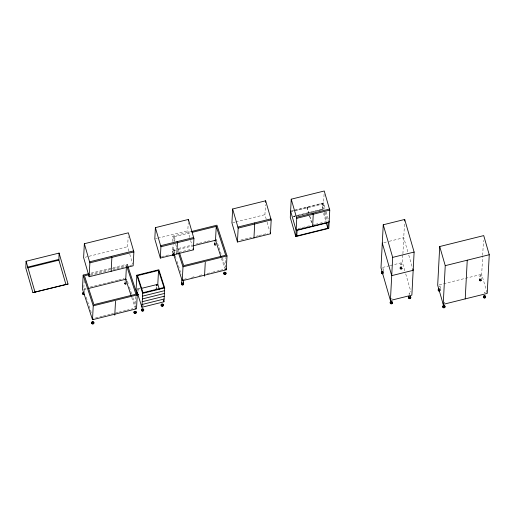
<?xml version="1.0" encoding="UTF-8"?>
<svg xmlns="http://www.w3.org/2000/svg" width="515" height="515" viewBox="0 0 515 515"><rect width="100%" height="100%" fill="white"/><g stroke="black" fill="none" stroke-linecap="round" stroke-linejoin="round"><path stroke-width="0.39" stroke-dasharray="2.58 1.93" d="M84.235 280.411L83.752 289.668L86.082 289.089M84.37 292.649L84.524 289.333L83.7 288.979M125.164 279.845L124.984 283.218L125.589 282.51M126.4 266.899L126.484 265.354L89.925 274.424M128.937 251.223L127.63 246.698L128.158 236.668M126.124 282.928L126.124 283.263L125.872 282.593M127.102 265.714L127.179 264.176L90.119 273.368M135.207 308.112L135.851 295.764M138.02 291.451L138.091 289.726L137.705 289.333M156.154 288.239L156.238 286.655M173.433 253.747L172.203 250L172.448 245.372M172.647 241.509L172.931 236.108L190.692 231.705M172.995 253.618C171.643 248.739 175.969 248.893 174.134 253.663M176.001 258.279L173.51 250.683L173.838 244.509M173.999 241.426L174.237 236.791L191.355 232.548M189.765 237.544L187.808 230.759L188.245 222.467M214.884 241.657L214.749 244.232L214.781 243.898M225.049 267.581L225.576 257.552M266.236 219.21L264.929 214.684L265.457 204.655M319.371 210.435L322.474 209.663L322.622 203.502L291.567 211.208L291.715 211.723L294.825 210.95M322.474 209.663L322.77 204.017L295.597 210.757M324.077 194.174L323.285 209.257L295.649 216.113M383.263 271.785C383.244 271.135 384.222 267.221 382.375 268.302M401.661 268.135C399.614 269.751 400.863 264.472 400.779 263.841C402.872 262.277 401.61 267.568 401.681 268.193L401.288 267.459L400.561 268.012M404.854 270.858L402.447 262.521L402.865 254.519M402.91 253.715L404.494 223.426M409.187 295.018C408.363 290.454 412.257 295.076 409.271 293.434M439.958 289.127C440.235 288.522 440.711 284.28 439.012 285.774M480.971 279.703L480.971 280.044C483.031 273.941 478.409 273.787 479.832 279.993L480.431 279.284L480.946 280.179M487.003 292.668L481.692 274.302L482.645 256.142M482.69 255.35L483.476 240.344M84.537 289.475L84.357 289.842M126.136 283.07L125.538 283.778L124.997 283.018M138.104 289.861L137.801 290.312M174.295 250.49L173.709 250.998L173.156 250.445M383.424 268.611L382.986 269.107L382.355 268.836M400.541 268.148L400.573 267.813M401.9 264.028L401.307 264.536L400.76 263.983M401.687 267.993L401.088 268.701L400.548 267.948M440.125 285.954L439.681 286.456L439.05 286.179M481.19 275.873L480.604 276.388L480.051 275.828M485.272 292.964L484.744 292.269L484.171 292.919M125.01 283.083L125.428 282.722L126.059 282.993M126.111 283.205L125.544 283.578L125.01 283.16M479.858 279.857L480.276 279.497L480.907 279.774M480.959 279.98L480.386 280.553L479.845 279.8M214.832 243.968L215.618 243.807M400.625 267.884L401.275 267.658L401.661 268.051M480.894 280.109L480.392 280.353L479.858 279.935M215.714 244.451L214.774 244.174M215.708 244.651C214.588 245.43 214.44 243.029 215.631 243.608M444.213 303.142L444.651 302.646L444.252 302.112M155.569 238.76L157.107 238.381M157.873 238.188L187.808 230.759M85.168 257.236L88.258 256.47M89.024 256.283L127.63 246.698M232.69 222.686L234.995 222.113M235.761 221.926L264.929 214.684M291.361 210.912L294.361 210.165M295.108 209.978L323.613 202.904L325.358 208.936M293.601 216.274L296.704 215.508M297.483 215.315L322.326 209.148M293.35 216.686L294.883 216.306M293.75 216.796L295.301 216.409M298.41 215.637L318.592 210.629M172.203 250L177.611 248.661M178.383 248.468L192.282 245.018M196.138 244.059L198.455 243.486M199.228 243.292L206.174 241.567M206.946 241.381L210.809 240.421M173.51 250.683L177.398 249.717M178.177 249.524L192.179 246.048M161.53 256.663L169.029 254.803M178.782 252.382L190.782 249.402M90.37 275.332L108.575 270.813M113.133 269.68L116.165 268.927M116.924 268.74L129.065 265.727M129.825 265.54L132.097 264.974M240.898 240.029L251.404 237.428M255.904 236.308L258.15 235.748M258.903 235.561L267.903 233.327M298.088 228.621L309.341 225.834M312.341 225.087L314.588 224.527M315.341 224.34L325.841 221.733M83.99 288.606L86.308 288.027M90.164 287.067L102.517 284.003M103.29 283.81L110.236 282.091M111.008 281.898L117.961 280.173M118.733 279.98L124.134 278.641M136.881 288.921L139.913 288.168M137.576 289.34L140.685 288.567M183.739 279.355L187.627 278.39M191.516 277.424L195.41 276.458M199.299 275.499L202.408 274.727M207.075 273.568L211.742 272.409M212.521 272.216L219.519 270.478M220.298 270.285L223.413 269.512M383.823 242.655L388.419 241.516M389.185 241.323L403.747 237.711L407.912 252.118M95.533 317.955L102.537 316.216M103.315 316.023L110.313 314.292M111.092 314.099L118.09 312.36M118.868 312.167L125.872 310.429M126.651 310.236L132.87 308.691M382.523 267.465L389.417 265.753M390.19 265.56L402.447 262.521M439.231 284.84L481.692 274.302M391.413 298.108L392.108 298.655M142.964 305.395L143.357 305.788M216.216 239.076L221.122 254.069M222.345 257.815L225.293 266.809M221.482 258.491L224.72 268.367M174.237 236.791L175.486 240.589M178.216 248.945L179.214 251.983M172.931 236.108L174.649 241.355M175.634 244.355L176.368 246.601M177.842 251.101L178.332 252.601M176.993 261.317L181.222 274.231M127.179 264.176L127.669 265.669M127.437 281.061L128.415 284.061M129.394 287.061L131.602 293.808M132.831 297.554L135.773 306.547M131.724 297.477L134.956 307.352M86.237 297.264L91.709 313.976M408.788 255.15L412.29 267.285M405.736 273.89L410.996 292.089M326.227 211.948L328.409 219.487M322.622 203.502L324.276 209.225M325.139 212.199L327.72 221.128M324.167 212.315L326.819 221.495M323.549 213.384L325.918 221.566M307.114 207.004L308.884 213.12M309.766 216.178L311.536 222.3M307.095 207.352L308.749 213.081M309.612 216.055L311.543 222.75M267.105 222.222L269.718 231.267M190.64 240.557L192.378 246.588M129.806 254.236L132.638 264.034M440.331 289.372A1.139 1.069 3 0 1 440.338 290.441M439.636 288.87A1.139 1.069 3 0 1 439.913 288.979M440.325 289.565A1.139 1.069 3 0 1 440.325 290.634M383.636 272.023A1.139 1.069 3 0 1 383.636 273.092M382.941 271.521A1.139 1.069 3 0 1 383.218 271.63M383.623 272.223A1.139 1.069 3 0 1 383.63 273.291M156.096 288.329A1.139 1.069 3 0 1 156.966 288.226M155.871 288.297A1.139 1.069 3 0 1 156.972 288.027M126.13 284.171A1.139 1.069 3 0 1 124.456 283.514A1.139 1.069 3 0 1 125.551 282.175M126.143 283.971A1.139 1.069 3 0 1 124.469 283.314A1.139 1.069 3 0 1 125.563 281.975M215.618 245.288A1.139 1.069 3 0 1 214.221 244.528A1.139 1.069 3 0 1 215.019 243.222M215.624 245.095A1.139 1.069 3 0 1 214.227 244.329A1.139 1.069 3 0 1 215.032 243.022M173.214 253.599A1.139 1.069 3 0 1 173.8 253.599M172.712 253.676A1.139 1.069 3 0 1 174.321 253.683M479.613 280.572A1.139 1.069 3 0 0 481.519 280.102A1.139 1.069 3 0 0 480.115 278.789A1.139 1.069 3 0 0 479.613 280.572M479.6 280.772A1.139 1.069 3 0 0 481.506 280.302A1.139 1.069 3 0 0 480.102 278.982A1.139 1.069 3 0 0 479.6 280.772M400.316 268.727A1.139 1.069 3 0 0 402.221 268.251A1.139 1.069 3 0 0 400.818 266.937A1.139 1.069 3 0 0 400.316 268.727M400.303 268.92A1.139 1.069 3 0 0 402.209 268.45A1.139 1.069 3 0 0 400.812 267.137A1.139 1.069 3 0 0 400.303 268.92"/><path stroke-width="0.77" d="M26.085 261.266L25.814 268.045L32.909 292.617L68.051 284.08L59.09 253.077L26.085 261.266L35.046 292.269M68.051 284.08L65.914 284.428L58.897 260.139L59.09 253.077M84.351 243.73L83.623 257.622L89.147 276.742L133.153 265.817L133.881 251.925L128.357 232.812L84.351 243.73L89.874 262.85L89.147 276.742M88.574 273.755L83.172 275.094L82.445 288.986L92.507 319.718L136.514 308.794L137.241 294.902L127.913 266.422M92.507 319.718L93.234 305.826L83.172 275.094M111.15 271.283L111.877 257.391L111.581 256.354M114.781 315.193L115.508 301.307M131.228 295.958L125.757 279.246L126.4 266.899M136.848 275.216L136.121 289.108L141.953 307.262L163.957 301.803L164.691 287.911L158.852 269.757L136.848 275.216L142.681 293.37L141.953 307.262M137.441 277.186L137.524 275.641L158.53 270.433L164.008 287.486L143.009 292.694L137.524 275.641M155.395 227.643L154.803 238.954L160.326 258.073L193.331 249.878L193.923 238.567L188.4 219.448L155.395 227.643L160.918 246.756L160.326 258.073M159.47 289.514L157.796 284.325L158.53 270.433M176.832 253.972L177.424 242.662L177.121 241.632M183.301 279.8C184.718 285.748 180.141 285.593 182.162 279.754M191.464 231.512L216.944 225.19L226.999 255.916L226.272 269.809L182.265 280.733L182.992 266.841L178.576 253.348M188.323 220.954L188.4 219.448M204.539 276.207L205.266 262.322M220.987 256.972L215.515 240.26L216.242 226.368L192.134 232.355M232.651 208.987L231.924 222.879L237.447 241.999L270.452 233.804L271.18 219.911L265.656 200.792L232.651 208.987L238.175 228.106L237.447 241.999M253.953 237.898L254.68 224.006L254.378 222.976M265.579 202.337L265.656 200.792M291.233 199.189L290.28 217.446L295.803 236.565L328.808 228.377L329.767 210.12L324.238 191.001L291.233 199.189L296.762 218.309L295.803 236.565M296.795 235.973L297.091 230.327L328.152 222.615L327.855 228.267L296.795 235.973L296.363 234.486M312.637 226.124L313.262 214.214L312.966 213.178M383.25 224.778L380.991 267.845L390.415 300.451L411.871 295.127L414.124 252.06L404.7 219.454L383.25 224.778L392.675 257.384L390.415 300.451M404.623 221.044L404.7 219.454M439.713 246.531L437.686 285.226L443.215 304.352L487.222 293.428L489.25 254.732L483.72 235.606L439.713 246.531L445.243 265.656L443.215 304.352M465.219 298.893L467.247 260.191M92.423 318.605L92.668 319.216L93.453 319.049M125.229 278.918L125.473 279.529L126.259 279.362M136.758 293.788L137.202 293.286M137.898 293.833L137.595 294.284L136.913 294.168M410.165 297.786L410.204 297.445M134.634 311.936C134.08 313.056 136.301 312.863 135.535 311.858M409.148 297.136L409.328 297.876L410.114 297.709M410.101 297.908L410.178 297.586M174.006 254.719L173.014 254.68M216.017 240.376L215.515 240.621L214.98 240.209M225.57 269.551L224.785 269.718M84.151 293.814L83.256 293.666L83.63 292.9M92.494 322.261C91.245 323.581 94.419 323.298 92.925 322.223M161.98 304.539C160.744 305.672 163.699 305.788 162.547 304.558M382.381 272.081L382.143 272.802L382.915 273.027M439.083 289.424L438.844 290.145L439.617 290.376M443.608 306.116C442.372 307.255 445.327 307.371 444.175 306.142M224.752 272.712C223.246 273.497 226.066 274.353 225.3 272.873M135.593 308.723L135.162 308.762M142.462 309.354C140.891 310.307 144.039 310.835 142.893 309.425M391.207 302.08C389.636 303.032 392.778 303.56 391.632 302.151M484.39 296.247C482.819 297.2 485.96 297.734 484.821 296.318M27.282 267.234L58.755 259.425M27.424 267.948L58.897 260.139M89.578 261.813L133.585 250.895M89.874 262.85L133.881 251.925M160.622 245.726L193.627 237.537M237.879 227.07L270.884 218.881M160.918 246.756L193.923 238.567M238.175 228.106L271.18 219.911M296.46 217.279L329.465 209.084M296.762 218.309L329.767 210.12M193.737 245.668L215.515 240.26M89.147 274.617L84.479 275.776L93.93 304.642L135.934 294.22L126.98 266.873M32.909 292.617L65.914 284.428M88.419 288.509L125.757 279.246M182.992 266.841L226.999 255.916M141.464 288.374L157.796 284.325M142.681 293.37L164.691 287.911M93.234 305.826L137.241 294.902M142.539 296.151L164.543 290.692M142.391 298.925L164.394 293.466M142.249 301.706L164.253 296.247M142.101 304.487L164.105 299.022M392.675 257.384L414.124 252.06M445.243 265.656L489.25 254.732M182.561 280.289L182.175 279.896M410.133 297.174L410.191 297.644M183.025 283.501L183.083 283.971M216.242 226.368L225.692 255.234L183.688 265.656L179.465 252.743M225.782 268.309L226.272 269.809M173.677 254.5L182.265 280.733M163.474 300.29L163.957 301.803M412.734 268.804L413.172 270.317L391.715 275.641L382.291 243.035M328.84 220.993L329.143 222.023L296.138 230.218L290.608 211.099M326.349 223.059L327.855 228.267M270.156 232.774L270.452 233.804M193.035 248.848L193.331 249.878M484.808 295.739A1.139 1.069 3 0 1 485.452 297.387A1.139 1.069 3 0 1 483.585 297.38A1.139 1.069 3 0 1 484.216 295.739M484.795 295.938A1.139 1.069 3 0 1 485.381 297.657A1.139 1.069 3 0 1 483.476 297.419A1.139 1.069 3 0 1 484.499 295.9M444.168 305.562A1.139 1.069 3 0 1 444.812 307.21A1.139 1.069 3 0 1 442.945 307.204A1.139 1.069 3 0 1 443.576 305.556M444.155 305.755A1.139 1.069 3 0 1 444.799 307.404A1.139 1.069 3 0 1 442.932 307.397A1.139 1.069 3 0 1 443.563 305.755M439.636 291.13A1.139 1.069 3 0 1 438.529 289.34M438.761 289.173A1.139 1.069 3 0 1 439.038 289.063M439.649 290.936A1.139 1.069 3 0 1 438.246 290.17A1.139 1.069 3 0 1 439.05 288.87M391.625 301.571A1.139 1.069 3 0 1 392.269 303.219A1.139 1.069 3 0 1 390.402 303.213A1.139 1.069 3 0 1 391.033 301.565M391.612 301.764A1.139 1.069 3 0 1 392.256 303.412A1.139 1.069 3 0 1 390.389 303.406A1.139 1.069 3 0 1 391.02 301.764M382.935 273.787A1.139 1.069 3 0 1 381.538 273.027A1.139 1.069 3 0 1 382.342 271.72M382.948 273.587A1.139 1.069 3 0 1 381.551 272.828A1.139 1.069 3 0 1 382.349 271.521M410.198 296.498A1.139 1.069 3 0 1 410.507 298.114A1.139 1.069 3 0 1 408.762 298.108A1.139 1.069 3 0 1 409.058 296.498M410.185 296.698A1.139 1.069 3 0 1 410.61 298.159A1.139 1.069 3 0 1 409.052 298.546A1.139 1.069 3 0 1 408.633 297.084M408.813 296.865A1.139 1.069 3 0 1 409.045 296.698M142.88 308.846A1.139 1.069 3 0 1 143.524 310.494A1.139 1.069 3 0 1 141.657 310.487A1.139 1.069 3 0 1 142.294 308.839M142.874 309.045A1.139 1.069 3 0 1 143.518 310.687A1.139 1.069 3 0 1 141.651 310.687A1.139 1.069 3 0 1 142.282 309.039M162.54 303.979A1.139 1.069 3 0 1 163.184 305.627A1.139 1.069 3 0 1 161.317 305.62A1.139 1.069 3 0 1 161.948 303.979M162.528 304.178A1.139 1.069 3 0 1 163.171 305.826A1.139 1.069 3 0 1 161.304 305.82A1.139 1.069 3 0 1 161.935 304.172M138.316 294.348A1.139 1.069 3 0 1 136.758 294.735M136.224 293.531A1.139 1.069 3 0 1 137.325 292.739M138.129 294.767A1.139 1.069 3 0 1 136.752 294.934M136.507 293.247A1.139 1.069 3 0 1 137.312 292.938M84.557 294.374A1.139 1.069 3 0 1 82.696 294.026A1.139 1.069 3 0 1 83.745 292.552M84.331 294.348A1.139 1.069 3 0 1 82.658 293.692A1.139 1.069 3 0 1 83.758 292.353M135.683 311.298A1.139 1.069 3 0 1 135.992 312.914A1.139 1.069 3 0 1 134.248 312.908A1.139 1.069 3 0 1 134.544 311.292M135.677 311.498A1.139 1.069 3 0 1 135.986 313.107A1.139 1.069 3 0 1 134.235 313.107A1.139 1.069 3 0 1 134.537 311.491M93.054 321.701A1.139 1.069 3 0 1 93.698 323.349A1.139 1.069 3 0 1 91.831 323.343A1.139 1.069 3 0 1 92.462 321.701M93.041 321.901A1.139 1.069 3 0 1 93.685 323.549A1.139 1.069 3 0 1 91.818 323.542A1.139 1.069 3 0 1 92.455 321.901M225.448 272.313A1.139 1.069 3 0 1 225.615 274.057A1.139 1.069 3 0 1 223.813 273.6A1.139 1.069 3 0 1 224.875 272.165M225.853 272.905A1.139 1.069 3 0 1 225.261 274.437A1.139 1.069 3 0 1 223.748 273.613A1.139 1.069 3 0 1 224.868 272.364M225.435 272.512A1.139 1.069 3 0 1 225.673 272.68M183.089 282.825A1.139 1.069 3 0 1 183.398 284.435A1.139 1.069 3 0 1 181.653 284.435A1.139 1.069 3 0 1 181.95 282.819M183.61 283.675A1.139 1.069 3 0 1 182.909 284.95A1.139 1.069 3 0 1 181.48 284.396A1.139 1.069 3 0 1 181.937 283.018M183.076 283.025A1.139 1.069 3 0 1 183.495 283.417M174.321 255.389A1.139 1.069 3 0 1 172.37 254.629M174.328 255.195A1.139 1.069 3 0 1 172.422 254.706M156.348 284.93C156.978 287.01 158.086 283.54 156.348 284.93"/></g></svg>
